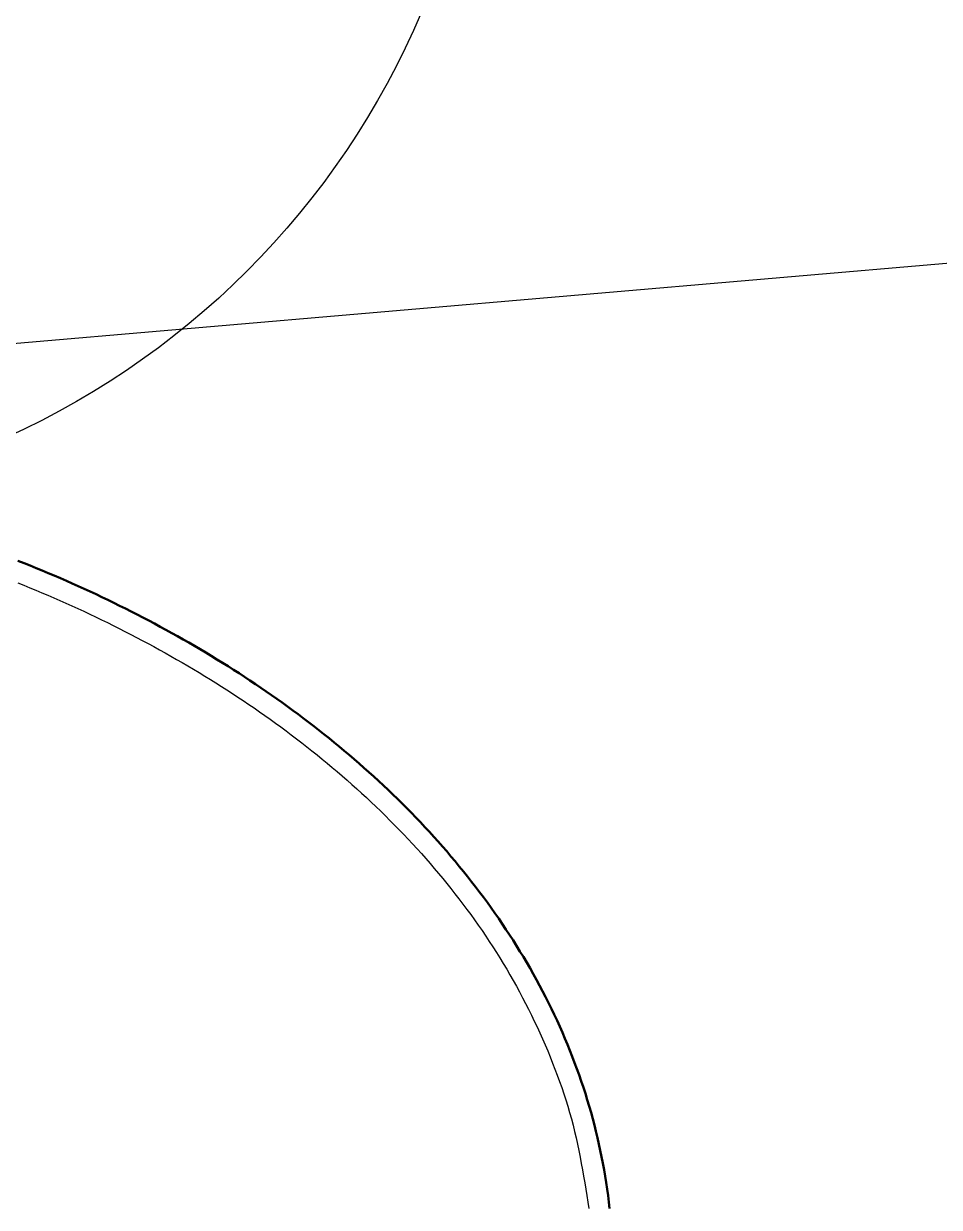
# Model space of a CAD drawing. Header units: millimetres. Extents: x 0 to 420, y 0 to 297.
# Drawn here: x 96.46 to 110.51, y 234.35 to 252.52 of the extents above; entities that cross this region are included whole.
import ezdxf

# ---------------------------------------------------------------- set-up
doc = ezdxf.new("R2010")
doc.units = ezdxf.units.MM
doc.linetypes.add('ISO02-TRAZOS', pattern=[3.75, 3, -0.75])
for name, color, linetype, lineweight in [('01-VISIBLE', 7, 'CONTINUOUS', 50), ('02-OCULTA', 4, 'ISO02-TRAZOS', 25), ('08-FINA', 5, 'CONTINUOUS', 25)]:
    doc.layers.add(name, color=color, linetype=linetype, lineweight=lineweight)

msp = doc.modelspace()

# ---------------------------------------------------------------- linework, layer by layer
at = {"layer": '01-VISIBLE'}
msp.add_lwpolyline([(105.453, 234.336), (105.442, 234.436), (105.43, 234.535), (105.416, 234.635), (105.402, 234.734), (105.386, 234.833), (105.369, 234.932), (105.351, 235.031), (105.332, 235.129), (105.312, 235.227), (105.291, 235.326), (105.269, 235.423), (105.245, 235.521), (105.221, 235.618), (105.195, 235.715), (105.169, 235.812), (105.141, 235.908), (105.112, 236.004), (105.083, 236.1), (105.052, 236.196), (105.02, 236.291), (104.987, 236.386), (104.953, 236.48), (104.918, 236.574), (104.882, 236.668), (104.846, 236.761), (104.808, 236.854), (104.769, 236.947), (104.729, 237.039), (104.689, 237.13), (104.647, 237.222), (104.605, 237.313), (104.561, 237.403), (104.517, 237.493), (104.472, 237.583), (104.426, 237.672), (104.379, 237.76), (104.331, 237.849), (104.282, 237.936), (104.233, 238.024), (104.182, 238.11), (104.131, 238.197), (104.079, 238.283), (104.027, 238.368), (103.973, 238.453), (103.919, 238.537), (103.864, 238.621), (103.808, 238.704), (103.752, 238.787), (103.695, 238.87), (103.637, 238.952), (103.578, 239.033), (103.519, 239.114), (103.459, 239.194), (103.398, 239.274), (103.336, 239.353), (103.274, 239.432), (103.212, 239.511), (103.148, 239.588), (103.084, 239.666), (103.02, 239.742), (102.955, 239.819), (102.889, 239.894), (102.822, 239.97), (102.755, 240.044), (102.688, 240.118), (102.62, 240.192), (102.551, 240.265), (102.482, 240.338), (102.412, 240.41), (102.341, 240.481), (102.271, 240.552), (102.199, 240.623), (102.127, 240.693), (102.055, 240.762), (101.982, 240.831), (101.909, 240.899), (101.835, 240.967), (101.76, 241.034), (101.685, 241.101), (101.61, 241.168), (101.534, 241.233), (101.458, 241.299), (101.382, 241.363), (101.305, 241.428), (101.227, 241.491), (101.149, 241.555), (101.071, 241.617), (100.992, 241.679), (100.913, 241.741), (100.834, 241.802), (100.754, 241.863), (100.673, 241.923), (100.593, 241.983), (100.512, 242.042), (100.43, 242.101), (100.349, 242.159), (100.267, 242.216), (100.184, 242.274), (100.101, 242.33), (100.018, 242.386), (99.935, 242.442), (99.851, 242.497), (99.767, 242.552), (99.682, 242.606), (99.598, 242.66), (99.513, 242.713), (99.427, 242.766), (99.342, 242.818), (99.256, 242.87), (99.169, 242.921), (99.083, 242.972), (98.996, 243.022), (98.909, 243.072), (98.822, 243.121), (98.734, 243.17), (98.646, 243.219), (98.558, 243.266), (98.47, 243.314), (98.381, 243.361), (98.292, 243.408), (98.203, 243.454), (98.114, 243.499), (98.024, 243.544), (97.934, 243.589), (97.844, 243.634), (97.754, 243.677), (97.664, 243.721), (97.573, 243.764), (97.482, 243.806), (97.391, 243.848), (97.3, 243.89), (97.208, 243.931), (97.117, 243.971), (97.025, 244.012), (96.932, 244.051), (96.84, 244.09), (96.748, 244.129), (96.655, 244.167), (96.562, 244.205), (96.469, 244.242), (96.375, 244.279)], dxfattribs=at)
at = {"layer": '02-OCULTA'}
msp.add_lwpolyline([(96.371, 243.941), (96.464, 243.903), (96.557, 243.865), (96.65, 243.827), (96.742, 243.788), (96.835, 243.749), (96.927, 243.709), (97.019, 243.668), (97.11, 243.628), (97.202, 243.587), (97.293, 243.545), (97.384, 243.503), (97.475, 243.46), (97.566, 243.417), (97.656, 243.374), (97.747, 243.33), (97.836, 243.286), (97.926, 243.241), (98.016, 243.195), (98.105, 243.149), (98.194, 243.103), (98.283, 243.056), (98.371, 243.009), (98.46, 242.961), (98.548, 242.913), (98.635, 242.865), (98.723, 242.815), (98.81, 242.766), (98.897, 242.716), (98.984, 242.665), (99.07, 242.614), (99.156, 242.562), (99.242, 242.51), (99.327, 242.458), (99.412, 242.404), (99.497, 242.351), (99.582, 242.297), (99.666, 242.242), (99.75, 242.187), (99.833, 242.132), (99.916, 242.075), (99.999, 242.019), (100.082, 241.962), (100.164, 241.904), (100.246, 241.846), (100.327, 241.787), (100.408, 241.728), (100.489, 241.669), (100.569, 241.608), (100.649, 241.548), (100.729, 241.486), (100.808, 241.425), (100.886, 241.362), (100.965, 241.3), (101.042, 241.236), (101.12, 241.172), (101.197, 241.108), (101.273, 241.043), (101.349, 240.978), (101.425, 240.912), (101.5, 240.845), (101.575, 240.778), (101.649, 240.711), (101.723, 240.643), (101.796, 240.574), (101.869, 240.505), (101.941, 240.435), (102.013, 240.365), (102.084, 240.294), (102.154, 240.223), (102.224, 240.151), (102.294, 240.079), (102.363, 240.006), (102.431, 239.932), (102.499, 239.858), (102.566, 239.784), (102.633, 239.709), (102.699, 239.633), (102.764, 239.557), (102.829, 239.48), (102.893, 239.403), (102.956, 239.325), (103.019, 239.247), (103.081, 239.168), (103.142, 239.089), (103.203, 239.009), (103.263, 238.928), (103.323, 238.848), (103.381, 238.766), (103.439, 238.684), (103.496, 238.602), (103.553, 238.519), (103.608, 238.435), (103.663, 238.351), (103.717, 238.267), (103.771, 238.182), (103.823, 238.096), (103.875, 238.01), (103.925, 237.924), (103.975, 237.837), (104.024, 237.749), (104.073, 237.661), (104.12, 237.572), (104.166, 237.483), (104.211, 237.394), (104.256, 237.304), (104.299, 237.213), (104.342, 237.123), (104.384, 237.031), (104.425, 236.94), (104.465, 236.848), (104.504, 236.755), (104.542, 236.663), (104.579, 236.569), (104.616, 236.476), (104.651, 236.382), (104.686, 236.288), (104.719, 236.193), (104.751, 236.098), (104.782, 236.003), (104.812, 235.907), (104.84, 235.811), (104.867, 235.714), (104.893, 235.617), (104.917, 235.52), (104.94, 235.422), (104.961, 235.324), (104.982, 235.226), (105.002, 235.127), (105.02, 235.029), (105.038, 234.93), (105.056, 234.831), (105.073, 234.732), (105.089, 234.633), (105.105, 234.534), (105.121, 234.435), (105.136, 234.336)], dxfattribs=at)
at = {"layer": '08-FINA'}
msp.add_line((126.013, 250.166), (87.35, 246.839), dxfattribs=at)
msp.add_circle((91.05, 257.565), 12.5, dxfattribs=at)

doc.saveas('drawing.dxf')
